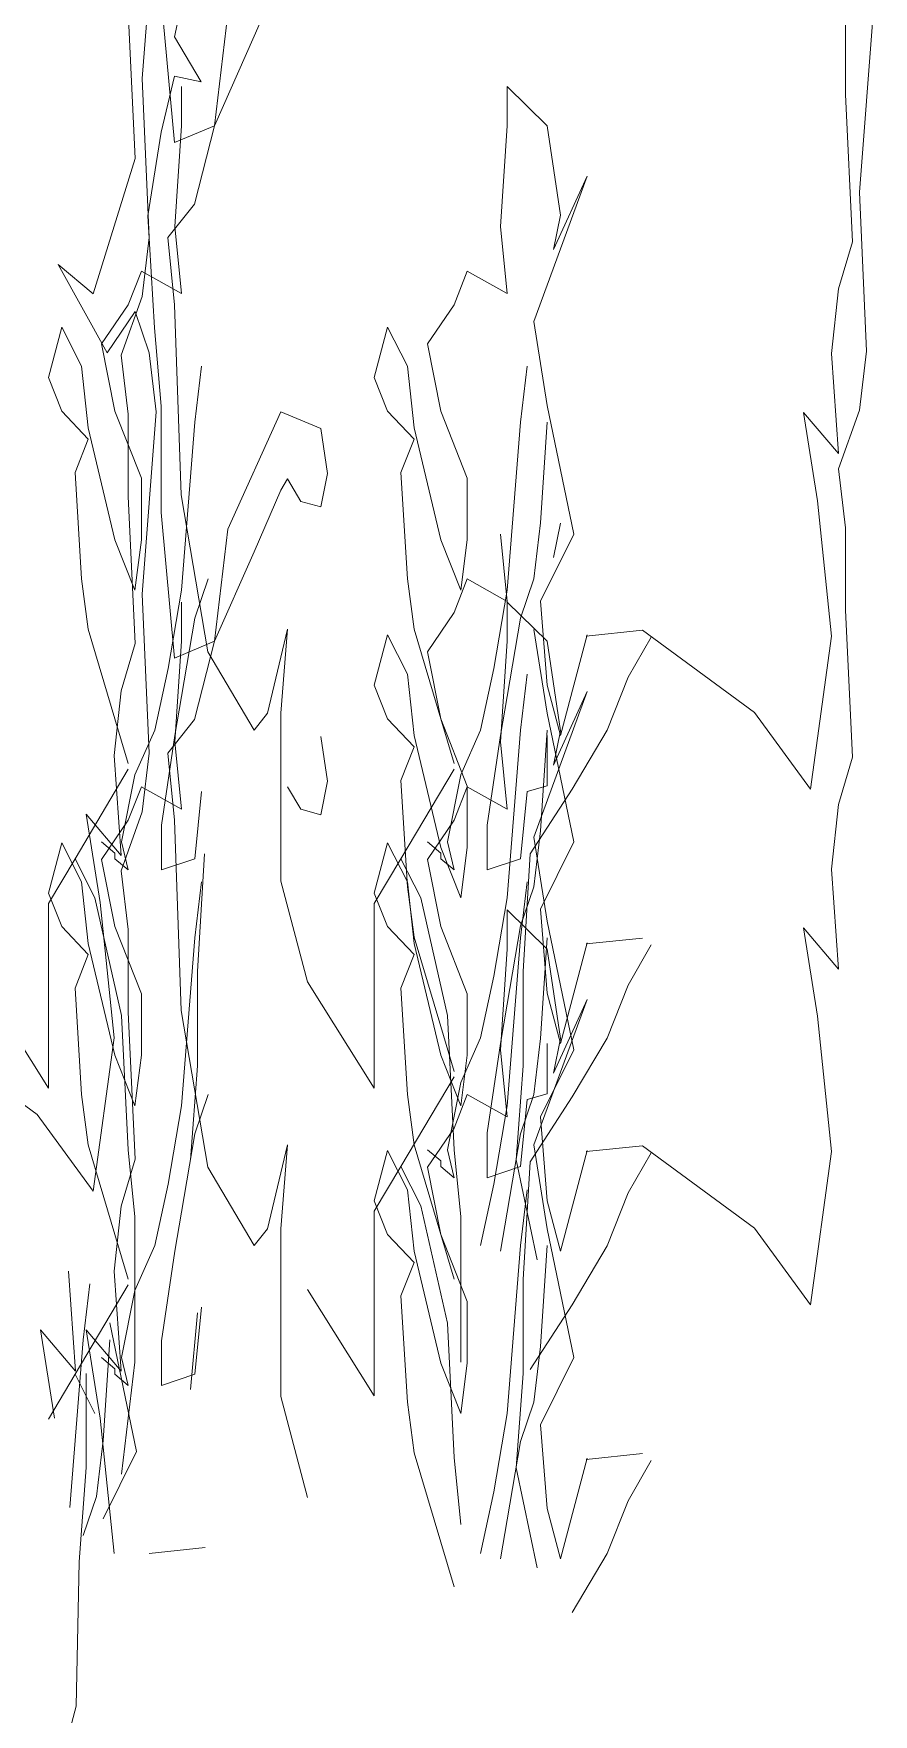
# Model space of a CAD drawing. Header units: millimetres. Extents: x -13324 to 13450, y -2140 to 8293.
# Drawn here: x -2571.5 to -2474.3, y 4713.5 to 4908 of the extents above; entities that cross this region are included whole.
import ezdxf

# ---------------------------------------------------------------- set-up
doc = ezdxf.new("R2010")
doc.units = ezdxf.units.MM
doc.header["$MEASUREMENT"] = 0
doc.layers.add('AS_3_6_018', color=92, linetype='Continuous', lineweight=9)

msp = doc.modelspace()

# ---------------------------------------------------------------- linework, layer by layer
at = {"layer": 'AS_3_6_018'}
for p, q in [((-2558.928, 4902.823), (-2557.307, 4923.935)), ((-2555.194, 4907.645), (-2553.652, 4914.767)), ((-2545.944, 4907.733), (-2542.861, 4914.856)), ((-2555.194, 4895.431), (-2556.735, 4912.266)), ((-2475.88, 4889.669), (-2474.258, 4910.782)), ((-2559.739, 4893.564), (-2560.55, 4910.59)), ((-2549.027, 4910.323), (-2550.569, 4897.374)), ((-2477.502, 4900.971), (-2477.502, 4910.506)), ((-2552.111, 4902.465), (-2555.194, 4907.645)), ((-2550.569, 4897.374), (-2545.944, 4907.733)), ((-2556.735, 4896.638), (-2555.194, 4903.113)), ((-2555.194, 4903.113), (-2552.111, 4902.465)), ((-2558.117, 4884.434), (-2558.928, 4902.823)), ((-2554.372, 4897.374), (-2554.372, 4901.906)), ((-2516.653, 4897.374), (-2516.653, 4901.906)), ((-2516.653, 4901.906), (-2512.028, 4897.374)), ((-2476.691, 4883.944), (-2477.502, 4900.971)), ((-2550.569, 4897.374), (-2555.194, 4895.431)), ((-2555.143, 4885.719), (-2554.372, 4897.374)), ((-2552.881, 4888.309), (-2550.569, 4897.374)), ((-2517.424, 4885.719), (-2516.653, 4897.374)), ((-2512.028, 4897.374), (-2510.487, 4887.014)), ((-2558.277, 4886.925), (-2556.735, 4896.638)), ((-2564.604, 4877.9), (-2559.739, 4893.564)), ((-2507.403, 4891.546), (-2513.57, 4874.712)), ((-2511.3, 4883.028), (-2507.403, 4891.546)), ((-2475.069, 4871.28), (-2475.88, 4889.669)), ((-2555.965, 4884.424), (-2552.881, 4888.309)), ((-2557.506, 4873.976), (-2558.277, 4886.925)), ((-2554.372, 4877.949), (-2555.143, 4885.719)), ((-2516.653, 4877.949), (-2517.424, 4885.719)), ((-2510.487, 4887.014), (-2511.3, 4883.028)), ((-2558.928, 4877.623), (-2558.117, 4884.434)), ((-2555.194, 4876.654), (-2555.965, 4884.424)), ((-2478.312, 4878.496), (-2476.691, 4883.944)), ((-2562.982, 4871.089), (-2568.658, 4881.305)), ((-2568.658, 4881.305), (-2564.604, 4877.9)), ((-2560.539, 4876.654), (-2558.997, 4880.539)), ((-2558.997, 4880.539), (-2554.372, 4877.949)), ((-2522.82, 4876.654), (-2521.278, 4880.539)), ((-2521.278, 4880.539), (-2516.653, 4877.949)), ((-2479.123, 4871.004), (-2478.312, 4878.496)), ((-2563.622, 4872.122), (-2560.539, 4876.654)), ((-2559.739, 4875.856), (-2562.982, 4871.089)), ((-2561.361, 4870.813), (-2558.928, 4877.623)), ((-2558.117, 4871.089), (-2559.739, 4875.856)), ((-2554.423, 4854.64), (-2555.194, 4876.654)), ((-2525.903, 4872.122), (-2522.82, 4876.654)), ((-2569.789, 4868.237), (-2568.247, 4874.064)), ((-2568.247, 4874.064), (-2565.935, 4869.532)), ((-2556.735, 4864.911), (-2557.506, 4873.976)), ((-2532.069, 4868.237), (-2530.528, 4874.064)), ((-2530.528, 4874.064), (-2528.215, 4869.532)), ((-2513.57, 4874.712), (-2512.028, 4864.999)), ((-2562.08, 4864.352), (-2563.622, 4872.122)), ((-2524.361, 4864.352), (-2525.903, 4872.122)), ((-2560.55, 4864.002), (-2561.361, 4870.813)), ((-2557.307, 4864.278), (-2558.117, 4871.089)), ((-2478.312, 4859.426), (-2479.123, 4871.004)), ((-2475.88, 4864.47), (-2475.069, 4871.28)), ((-2568.247, 4864.352), (-2569.789, 4868.237)), ((-2565.935, 4869.532), (-2565.164, 4862.41)), ((-2552.06, 4869.532), (-2552.831, 4863.057)), ((-2530.528, 4864.352), (-2532.069, 4868.237)), ((-2528.215, 4869.532), (-2527.445, 4862.41)), ((-2514.341, 4869.532), (-2515.112, 4863.057)), ((-2565.164, 4861.115), (-2568.247, 4864.352)), ((-2558.997, 4856.582), (-2562.08, 4864.352)), ((-2558.928, 4843.166), (-2557.307, 4864.278)), ((-2556.735, 4852.609), (-2556.735, 4864.911)), ((-2542.861, 4864.264), (-2549.027, 4850.667)), ((-2538.236, 4862.321), (-2542.861, 4864.264)), ((-2527.445, 4861.115), (-2530.528, 4864.352)), ((-2521.278, 4856.582), (-2524.361, 4864.352)), ((-2512.028, 4864.999), (-2508.945, 4850.107)), ((-2480.745, 4853.978), (-2482.366, 4864.194)), ((-2482.366, 4864.194), (-2478.312, 4859.426)), ((-2478.312, 4857.659), (-2475.88, 4864.47)), ((-2565.164, 4862.41), (-2562.08, 4849.46)), ((-2560.55, 4854.468), (-2560.55, 4864.002)), ((-2552.831, 4863.057), (-2554.372, 4843.633)), ((-2537.465, 4857.141), (-2538.236, 4862.321)), ((-2527.445, 4862.41), (-2524.361, 4849.46)), ((-2515.112, 4863.057), (-2516.653, 4843.633)), ((-2512.799, 4851.402), (-2512.028, 4863.057)), ((-2566.705, 4857.23), (-2565.164, 4861.115)), ((-2528.986, 4857.23), (-2527.445, 4861.115)), ((-2565.935, 4844.928), (-2566.705, 4857.23)), ((-2558.997, 4849.46), (-2558.997, 4856.582)), ((-2542.861, 4855.199), (-2542.09, 4856.494)), ((-2542.09, 4856.494), (-2540.548, 4853.904)), ((-2538.236, 4853.256), (-2537.465, 4857.141)), ((-2528.215, 4844.928), (-2528.986, 4857.23)), ((-2521.278, 4849.46), (-2521.278, 4856.582)), ((-2477.502, 4850.849), (-2478.312, 4857.659)), ((-2559.739, 4837.441), (-2560.55, 4854.468)), ((-2551.34, 4836.51), (-2554.423, 4854.64)), ((-2545.944, 4848.077), (-2542.861, 4855.199)), ((-2555.194, 4835.774), (-2556.735, 4852.609)), ((-2540.548, 4853.904), (-2538.236, 4853.256)), ((-2479.123, 4838.314), (-2480.745, 4853.978)), ((-2549.027, 4850.667), (-2550.569, 4837.717)), ((-2513.57, 4844.928), (-2512.799, 4851.402)), ((-2510.487, 4851.396), (-2511.3, 4847.41)), ((-2477.502, 4841.314), (-2477.502, 4850.849)), ((-2562.08, 4849.46), (-2559.768, 4843.633)), ((-2559.768, 4843.633), (-2558.997, 4849.46)), ((-2524.361, 4849.46), (-2522.049, 4843.633)), ((-2522.049, 4843.633), (-2521.278, 4849.46)), ((-2516.653, 4842.332), (-2517.424, 4850.102)), ((-2508.945, 4850.107), (-2512.799, 4842.338)), ((-2550.569, 4837.717), (-2545.944, 4848.077)), ((-2565.164, 4839.1), (-2565.935, 4844.928)), ((-2552.831, 4840.395), (-2551.289, 4844.928)), ((-2527.445, 4839.1), (-2528.215, 4844.928)), ((-2522.82, 4841.037), (-2521.278, 4844.922)), ((-2521.278, 4844.922), (-2516.653, 4842.332)), ((-2515.112, 4840.395), (-2513.57, 4844.928)), ((-2558.117, 4824.777), (-2558.928, 4843.166)), ((-2554.372, 4843.633), (-2555.914, 4834.568)), ((-2516.653, 4843.633), (-2518.195, 4834.568)), ((-2554.372, 4837.717), (-2554.372, 4842.249)), ((-2525.903, 4836.504), (-2522.82, 4841.037)), ((-2516.653, 4837.717), (-2516.653, 4842.249)), ((-2516.653, 4842.249), (-2512.028, 4837.717)), ((-2512.799, 4842.338), (-2512.028, 4832.625)), ((-2476.691, 4824.288), (-2477.502, 4841.314)), ((-2562.08, 4828.741), (-2565.164, 4839.1)), ((-2554.372, 4831.33), (-2552.831, 4840.395)), ((-2542.09, 4839.1), (-2544.402, 4829.388)), ((-2542.861, 4829.388), (-2542.09, 4839.1)), ((-2524.361, 4828.741), (-2527.445, 4839.1)), ((-2516.653, 4831.33), (-2515.112, 4840.395)), ((-2513.57, 4839.094), (-2512.028, 4829.382)), ((-2507.5, 4838.314), (-2501.014, 4838.995)), ((-2501.014, 4838.995), (-2488.042, 4829.46)), ((-2561.361, 4831.993), (-2559.739, 4837.441)), ((-2550.569, 4837.717), (-2555.194, 4835.774)), ((-2555.143, 4826.062), (-2554.372, 4837.717)), ((-2552.881, 4828.652), (-2550.569, 4837.717)), ((-2532.069, 4832.62), (-2530.528, 4838.447)), ((-2530.528, 4838.447), (-2528.215, 4833.914)), ((-2517.424, 4826.062), (-2516.653, 4837.717)), ((-2512.028, 4837.717), (-2510.487, 4827.357)), ((-2510.487, 4826.798), (-2507.403, 4838.453)), ((-2502.636, 4833.546), (-2499.973, 4838.188)), ((-2481.556, 4820.606), (-2479.123, 4838.314)), ((-2545.944, 4827.446), (-2551.34, 4836.51)), ((-2524.361, 4828.735), (-2525.903, 4836.504)), ((-2555.914, 4834.568), (-2557.456, 4827.446)), ((-2528.215, 4833.914), (-2527.445, 4826.792)), ((-2518.195, 4834.568), (-2519.736, 4827.446)), ((-2514.341, 4833.914), (-2515.112, 4827.44)), ((-2505.068, 4827.417), (-2502.636, 4833.546)), ((-2562.171, 4824.501), (-2561.361, 4831.993)), ((-2555.143, 4826.798), (-2554.372, 4831.33)), ((-2530.528, 4828.735), (-2532.069, 4832.62)), ((-2517.424, 4826.798), (-2516.653, 4831.33)), ((-2507.403, 4831.89), (-2513.57, 4815.055)), ((-2512.028, 4832.625), (-2510.487, 4826.798)), ((-2511.3, 4823.371), (-2507.403, 4831.89)), ((-2544.402, 4829.388), (-2545.944, 4827.446)), ((-2542.861, 4809.964), (-2542.861, 4829.388)), ((-2512.028, 4829.382), (-2508.945, 4814.49)), ((-2488.042, 4829.46), (-2481.556, 4820.606)), ((-2560.539, 4823.561), (-2562.08, 4828.741)), ((-2557.456, 4827.446), (-2559.768, 4822.266)), ((-2555.965, 4824.767), (-2552.881, 4828.652)), ((-2527.445, 4825.497), (-2530.528, 4828.735)), ((-2522.82, 4823.561), (-2524.361, 4828.741)), ((-2521.278, 4820.965), (-2524.361, 4828.735)), ((-2519.736, 4827.446), (-2522.049, 4822.266)), ((-2515.112, 4827.44), (-2516.653, 4808.015)), ((-2512.799, 4815.785), (-2512.028, 4827.44)), ((-2510.487, 4827.357), (-2511.3, 4823.371)), ((-2509.122, 4820.606), (-2505.068, 4827.417)), ((-2556.685, 4816.438), (-2555.143, 4826.798)), ((-2554.372, 4818.292), (-2555.143, 4826.062)), ((-2537.465, 4821.524), (-2538.236, 4826.704)), ((-2528.986, 4821.612), (-2527.445, 4825.497)), ((-2527.445, 4826.792), (-2524.361, 4813.842)), ((-2518.966, 4816.438), (-2517.424, 4826.798)), ((-2516.653, 4818.292), (-2517.424, 4826.062)), ((-2512.028, 4826.798), (-2512.028, 4820.971)), ((-2561.361, 4812.923), (-2562.171, 4824.501)), ((-2558.928, 4817.967), (-2558.117, 4824.777)), ((-2555.194, 4816.997), (-2555.965, 4824.767)), ((-2478.312, 4818.839), (-2476.691, 4824.288)), ((-2560.539, 4822.913), (-2566.705, 4812.553)), ((-2559.768, 4822.266), (-2561.31, 4814.496)), ((-2538.236, 4817.639), (-2537.465, 4821.524)), ((-2522.82, 4822.913), (-2528.986, 4812.553)), ((-2528.215, 4809.31), (-2528.986, 4821.612)), ((-2522.049, 4822.266), (-2523.591, 4814.496)), ((-2560.539, 4816.997), (-2558.997, 4820.882)), ((-2558.997, 4820.882), (-2554.372, 4818.292)), ((-2552.06, 4820.323), (-2552.831, 4812.553)), ((-2542.09, 4820.876), (-2540.548, 4818.286)), ((-2522.82, 4816.997), (-2521.278, 4820.882)), ((-2521.278, 4813.842), (-2521.278, 4820.965)), ((-2521.278, 4820.882), (-2516.653, 4818.292)), ((-2514.341, 4820.323), (-2515.112, 4812.553)), ((-2512.028, 4820.971), (-2514.341, 4820.323)), ((-2513.987, 4813.115), (-2509.122, 4820.606)), ((-2565.414, 4817.691), (-2561.361, 4812.923)), ((-2563.793, 4807.475), (-2565.414, 4817.691)), ((-2561.361, 4811.156), (-2558.928, 4817.967)), ((-2540.548, 4818.286), (-2538.236, 4817.639)), ((-2479.123, 4811.348), (-2478.312, 4818.839)), ((-2563.622, 4812.465), (-2560.539, 4816.997)), ((-2556.685, 4811.258), (-2556.685, 4816.438)), ((-2554.423, 4794.983), (-2555.194, 4816.997)), ((-2525.903, 4812.465), (-2522.82, 4816.997)), ((-2518.966, 4811.258), (-2518.966, 4816.438)), ((-2513.57, 4809.31), (-2512.799, 4815.785)), ((-2569.789, 4808.58), (-2568.247, 4814.407)), ((-2568.247, 4814.407), (-2565.935, 4809.875)), ((-2562.08, 4813.201), (-2563.622, 4814.496)), ((-2561.31, 4814.496), (-2560.539, 4811.258)), ((-2532.069, 4808.58), (-2530.528, 4814.407)), ((-2530.528, 4814.407), (-2528.215, 4809.875)), ((-2524.361, 4813.201), (-2525.903, 4814.496)), ((-2524.361, 4813.842), (-2522.049, 4808.015)), ((-2523.591, 4814.496), (-2522.82, 4811.258)), ((-2522.049, 4808.015), (-2521.278, 4813.842)), ((-2513.57, 4815.055), (-2512.028, 4805.343)), ((-2508.945, 4814.49), (-2512.799, 4806.72)), ((-2566.705, 4812.553), (-2569.789, 4807.374)), ((-2564.393, 4808.021), (-2566.705, 4812.553)), ((-2562.08, 4804.695), (-2563.622, 4812.465)), ((-2562.08, 4812.553), (-2562.08, 4813.201)), ((-2560.539, 4811.258), (-2562.08, 4812.553)), ((-2552.831, 4812.553), (-2556.685, 4811.258)), ((-2552.517, 4799.494), (-2551.706, 4813.115)), ((-2528.986, 4812.553), (-2532.069, 4807.374)), ((-2526.674, 4808.021), (-2528.986, 4812.553)), ((-2524.361, 4804.695), (-2525.903, 4812.465)), ((-2524.361, 4812.553), (-2524.361, 4813.201)), ((-2522.82, 4811.258), (-2524.361, 4812.553)), ((-2515.112, 4812.553), (-2518.966, 4811.258)), ((-2514.798, 4799.494), (-2513.987, 4813.115)), ((-2565.935, 4809.875), (-2565.164, 4802.753)), ((-2560.55, 4804.346), (-2561.361, 4811.156)), ((-2552.06, 4809.875), (-2552.831, 4803.4)), ((-2539.778, 4798.309), (-2542.861, 4809.964)), ((-2528.215, 4809.875), (-2527.445, 4802.753)), ((-2514.341, 4809.875), (-2515.112, 4803.4)), ((-2478.312, 4799.77), (-2479.123, 4811.348)), ((-2568.247, 4804.695), (-2569.789, 4808.58)), ((-2561.31, 4794.424), (-2564.393, 4808.021)), ((-2530.528, 4804.695), (-2532.069, 4808.58)), ((-2527.445, 4803.483), (-2528.215, 4809.31)), ((-2523.591, 4794.424), (-2526.674, 4808.021)), ((-2516.653, 4808.015), (-2518.195, 4798.95)), ((-2515.112, 4804.778), (-2513.57, 4809.31)), ((-2569.789, 4807.374), (-2569.789, 4786.007)), ((-2562.171, 4791.81), (-2563.793, 4807.475)), ((-2532.069, 4807.374), (-2532.069, 4786.007)), ((-2516.653, 4802.099), (-2516.653, 4806.632)), ((-2516.653, 4806.632), (-2512.028, 4802.099)), ((-2512.799, 4806.72), (-2512.028, 4797.008)), ((-2565.164, 4801.458), (-2568.247, 4804.695)), ((-2558.997, 4796.925), (-2562.08, 4804.695)), ((-2560.55, 4794.811), (-2560.55, 4804.346)), ((-2527.445, 4801.458), (-2530.528, 4804.695)), ((-2521.278, 4796.925), (-2524.361, 4804.695)), ((-2516.653, 4795.713), (-2515.112, 4804.778)), ((-2512.028, 4805.343), (-2508.945, 4790.451)), ((-2480.745, 4794.321), (-2482.366, 4804.537)), ((-2482.366, 4804.537), (-2478.312, 4799.77)), ((-2565.164, 4802.753), (-2562.08, 4789.803)), ((-2552.831, 4803.4), (-2554.372, 4783.976)), ((-2524.361, 4793.123), (-2527.445, 4803.483)), ((-2527.445, 4802.753), (-2524.361, 4789.803)), ((-2517.424, 4790.445), (-2516.653, 4802.099)), ((-2515.112, 4803.4), (-2516.653, 4783.976)), ((-2512.799, 4791.746), (-2512.028, 4803.4)), ((-2512.028, 4802.099), (-2510.487, 4791.74)), ((-2510.487, 4791.181), (-2507.403, 4802.835)), ((-2507.5, 4802.696), (-2501.014, 4803.377)), ((-2502.636, 4797.929), (-2499.973, 4802.57)), ((-2566.705, 4797.573), (-2565.164, 4801.458)), ((-2528.986, 4797.573), (-2527.445, 4801.458)), ((-2569.789, 4786.007), (-2577.497, 4798.309)), ((-2552.517, 4788.597), (-2552.517, 4799.494)), ((-2532.069, 4786.007), (-2539.778, 4798.309)), ((-2518.195, 4798.95), (-2519.736, 4791.828)), ((-2514.798, 4788.597), (-2514.798, 4799.494)), ((-2505.068, 4791.799), (-2502.636, 4797.929)), ((-2565.935, 4785.271), (-2566.705, 4797.573)), ((-2558.997, 4789.803), (-2558.997, 4796.925)), ((-2528.215, 4785.271), (-2528.986, 4797.573)), ((-2521.278, 4789.803), (-2521.278, 4796.925)), ((-2507.403, 4796.272), (-2513.57, 4779.437)), ((-2512.028, 4797.008), (-2510.487, 4791.181)), ((-2511.3, 4787.754), (-2507.403, 4796.272)), ((-2560.539, 4778.884), (-2561.31, 4794.424)), ((-2559.739, 4777.784), (-2560.55, 4794.811)), ((-2551.34, 4776.853), (-2554.423, 4794.983)), ((-2522.82, 4778.884), (-2523.591, 4794.424)), ((-2517.424, 4791.181), (-2516.653, 4795.713)), ((-2479.123, 4778.657), (-2480.745, 4794.321)), ((-2584.062, 4792.492), (-2571.09, 4782.957)), ((-2522.82, 4787.943), (-2524.361, 4793.123)), ((-2564.604, 4774.103), (-2562.171, 4791.81)), ((-2519.736, 4791.828), (-2522.049, 4786.648)), ((-2518.966, 4780.821), (-2517.424, 4791.181)), ((-2516.653, 4782.675), (-2517.424, 4790.445)), ((-2513.57, 4785.271), (-2512.799, 4791.746)), ((-2508.945, 4790.451), (-2512.799, 4782.681)), ((-2512.028, 4791.181), (-2512.028, 4785.353)), ((-2510.487, 4791.74), (-2511.3, 4787.754)), ((-2509.122, 4784.989), (-2505.068, 4791.799)), ((-2562.08, 4789.803), (-2559.768, 4783.976)), ((-2559.768, 4783.976), (-2558.997, 4789.803)), ((-2553.327, 4777.7), (-2552.517, 4788.597)), ((-2524.361, 4789.803), (-2522.049, 4783.976)), ((-2522.049, 4783.976), (-2521.278, 4789.803)), ((-2515.608, 4777.7), (-2514.798, 4788.597)), ((-2522.82, 4787.296), (-2528.986, 4776.936)), ((-2522.049, 4786.648), (-2523.591, 4778.878)), ((-2565.164, 4779.443), (-2565.935, 4785.271)), ((-2552.831, 4780.738), (-2551.289, 4785.271)), ((-2527.445, 4779.443), (-2528.215, 4785.271)), ((-2522.82, 4781.38), (-2521.278, 4785.265)), ((-2521.278, 4785.265), (-2516.653, 4782.675)), ((-2515.112, 4780.738), (-2513.57, 4785.271)), ((-2514.341, 4784.706), (-2515.112, 4776.936)), ((-2512.028, 4785.353), (-2514.341, 4784.706)), ((-2513.987, 4777.497), (-2509.122, 4784.989)), ((-2571.09, 4782.957), (-2564.604, 4774.103)), ((-2554.372, 4783.976), (-2555.914, 4774.911)), ((-2516.653, 4783.976), (-2518.195, 4774.911)), ((-2512.799, 4782.681), (-2512.028, 4772.969)), ((-2554.372, 4771.674), (-2552.831, 4780.738)), ((-2525.903, 4776.848), (-2522.82, 4781.38)), ((-2518.966, 4775.641), (-2518.966, 4780.821)), ((-2516.653, 4771.674), (-2515.112, 4780.738)), ((-2562.08, 4769.084), (-2565.164, 4779.443)), ((-2559.768, 4771.115), (-2560.539, 4778.884)), ((-2542.09, 4779.443), (-2544.402, 4769.731)), ((-2542.861, 4769.731), (-2542.09, 4779.443)), ((-2532.069, 4772.963), (-2530.528, 4778.79)), ((-2530.528, 4778.79), (-2528.215, 4774.258)), ((-2524.361, 4769.084), (-2527.445, 4779.443)), ((-2524.361, 4777.583), (-2525.903, 4778.878)), ((-2523.591, 4778.878), (-2522.82, 4775.641)), ((-2522.049, 4771.115), (-2522.82, 4778.884)), ((-2513.57, 4779.437), (-2512.028, 4769.725)), ((-2510.487, 4767.141), (-2507.403, 4778.796)), ((-2507.5, 4778.657), (-2501.014, 4779.338)), ((-2502.636, 4773.889), (-2499.973, 4778.531)), ((-2501.014, 4779.338), (-2488.042, 4769.803)), ((-2481.556, 4760.949), (-2479.123, 4778.657)), ((-2561.361, 4772.336), (-2559.739, 4777.784)), ((-2545.944, 4767.789), (-2551.34, 4776.853)), ((-2528.986, 4776.936), (-2532.069, 4771.756)), ((-2526.674, 4772.404), (-2528.986, 4776.936)), ((-2524.361, 4769.078), (-2525.903, 4776.848)), ((-2524.361, 4776.936), (-2524.361, 4777.583)), ((-2522.82, 4775.641), (-2524.361, 4776.936)), ((-2515.112, 4776.936), (-2518.966, 4775.641)), ((-2513.176, 4766.122), (-2515.608, 4777.7)), ((-2514.798, 4763.876), (-2513.987, 4777.497)), ((-2555.914, 4774.911), (-2557.456, 4767.789)), ((-2518.195, 4774.911), (-2519.736, 4767.789)), ((-2530.528, 4769.078), (-2532.069, 4772.963)), ((-2528.215, 4774.258), (-2527.445, 4767.135)), ((-2514.341, 4774.258), (-2515.112, 4767.783)), ((-2512.028, 4772.969), (-2510.487, 4767.141)), ((-2505.068, 4767.76), (-2502.636, 4773.889)), ((-2562.171, 4764.844), (-2561.361, 4772.336)), ((-2559.768, 4754.28), (-2559.768, 4771.115)), ((-2555.143, 4767.141), (-2554.372, 4771.674)), ((-2532.069, 4771.756), (-2532.069, 4750.389)), ((-2523.591, 4758.806), (-2526.674, 4772.404)), ((-2522.049, 4754.28), (-2522.049, 4771.115)), ((-2517.424, 4767.141), (-2516.653, 4771.674)), ((-2560.539, 4763.904), (-2562.08, 4769.084)), ((-2544.402, 4769.731), (-2545.944, 4767.789)), ((-2542.861, 4750.307), (-2542.861, 4769.731)), ((-2527.445, 4765.84), (-2530.528, 4769.078)), ((-2522.82, 4763.904), (-2524.361, 4769.084)), ((-2521.278, 4761.308), (-2524.361, 4769.078)), ((-2512.028, 4769.725), (-2508.945, 4754.833)), ((-2488.042, 4769.803), (-2481.556, 4760.949)), ((-2557.456, 4767.789), (-2559.768, 4762.609)), ((-2556.685, 4756.782), (-2555.143, 4767.141)), ((-2527.445, 4767.135), (-2524.361, 4754.186)), ((-2515.112, 4767.783), (-2516.653, 4748.358)), ((-2512.799, 4756.128), (-2512.028, 4767.783)), ((-2509.122, 4760.949), (-2505.068, 4767.76)), ((-2528.986, 4761.955), (-2527.445, 4765.84)), ((-2566.665, 4753.266), (-2567.476, 4764.844)), ((-2560.539, 4763.256), (-2566.705, 4752.897)), ((-2564.974, 4763.372), (-2565.745, 4756.897)), ((-2561.361, 4753.266), (-2562.171, 4764.844)), ((-2514.798, 4752.979), (-2514.798, 4763.876)), ((-2559.768, 4762.609), (-2561.31, 4754.839)), ((-2532.069, 4750.389), (-2539.778, 4762.691)), ((-2528.215, 4749.653), (-2528.986, 4761.955)), ((-2521.278, 4754.186), (-2521.278, 4761.308)), ((-2553.327, 4751.139), (-2552.517, 4759.992)), ((-2552.06, 4760.666), (-2552.831, 4752.897)), ((-2513.987, 4753.458), (-2509.122, 4760.949)), ((-2570.719, 4758.034), (-2566.665, 4753.266)), ((-2569.097, 4747.818), (-2570.719, 4758.034)), ((-2565.414, 4758.034), (-2561.361, 4753.266)), ((-2563.793, 4747.818), (-2565.414, 4758.034)), ((-2562.662, 4758.839), (-2559.578, 4743.947)), ((-2522.82, 4743.267), (-2523.591, 4758.806)), ((-2565.745, 4756.897), (-2567.286, 4737.473)), ((-2563.432, 4745.242), (-2562.662, 4756.897)), ((-2556.685, 4751.602), (-2556.685, 4756.782)), ((-2513.57, 4749.653), (-2512.799, 4756.128)), ((-2562.08, 4753.544), (-2563.622, 4754.839)), ((-2562.08, 4752.897), (-2562.08, 4753.544)), ((-2561.31, 4754.839), (-2560.539, 4751.602)), ((-2561.31, 4741.33), (-2559.768, 4754.28)), ((-2524.361, 4754.186), (-2522.049, 4748.358)), ((-2522.049, 4748.358), (-2521.278, 4754.186)), ((-2508.945, 4754.833), (-2512.799, 4747.063)), ((-2566.705, 4752.897), (-2569.789, 4747.717)), ((-2564.393, 4748.364), (-2566.705, 4752.897)), ((-2565.431, 4742.093), (-2565.431, 4752.99)), ((-2560.539, 4751.602), (-2562.08, 4752.897)), ((-2552.831, 4752.897), (-2556.685, 4751.602)), ((-2515.608, 4742.082), (-2514.798, 4752.979)), ((-2539.778, 4738.652), (-2542.861, 4750.307)), ((-2527.445, 4743.826), (-2528.215, 4749.653)), ((-2515.112, 4745.121), (-2513.57, 4749.653)), ((-2562.171, 4732.154), (-2563.793, 4747.818)), ((-2516.653, 4748.358), (-2518.195, 4739.294)), ((-2512.799, 4747.063), (-2512.028, 4737.351)), ((-2564.203, 4738.768), (-2563.432, 4745.242)), ((-2559.578, 4743.947), (-2563.432, 4736.178)), ((-2524.361, 4733.466), (-2527.445, 4743.826)), ((-2516.653, 4736.056), (-2515.112, 4745.121)), ((-2507.5, 4743.039), (-2501.014, 4743.72)), ((-2566.242, 4731.196), (-2565.431, 4742.093)), ((-2522.049, 4735.497), (-2522.82, 4743.267)), ((-2513.176, 4730.504), (-2515.608, 4742.082)), ((-2510.487, 4731.524), (-2507.403, 4743.178)), ((-2502.636, 4738.272), (-2499.973, 4742.914)), ((-2565.745, 4734.235), (-2564.203, 4738.768)), ((-2518.195, 4739.294), (-2519.736, 4732.171)), ((-2505.068, 4732.142), (-2502.636, 4738.272)), ((-2517.424, 4731.524), (-2516.653, 4736.056)), ((-2512.028, 4737.351), (-2510.487, 4731.524)), ((-2558.134, 4732.154), (-2551.648, 4732.835)), ((-2522.82, 4728.286), (-2524.361, 4733.466)), ((-2509.122, 4725.332), (-2505.068, 4732.142)), ((-2566.573, 4714.49), (-2566.242, 4731.196)), ((-2568.194, 4708.361), (-2566.573, 4714.49))]:
    msp.add_line(p, q, dxfattribs=at)

doc.saveas('drawing.dxf')
